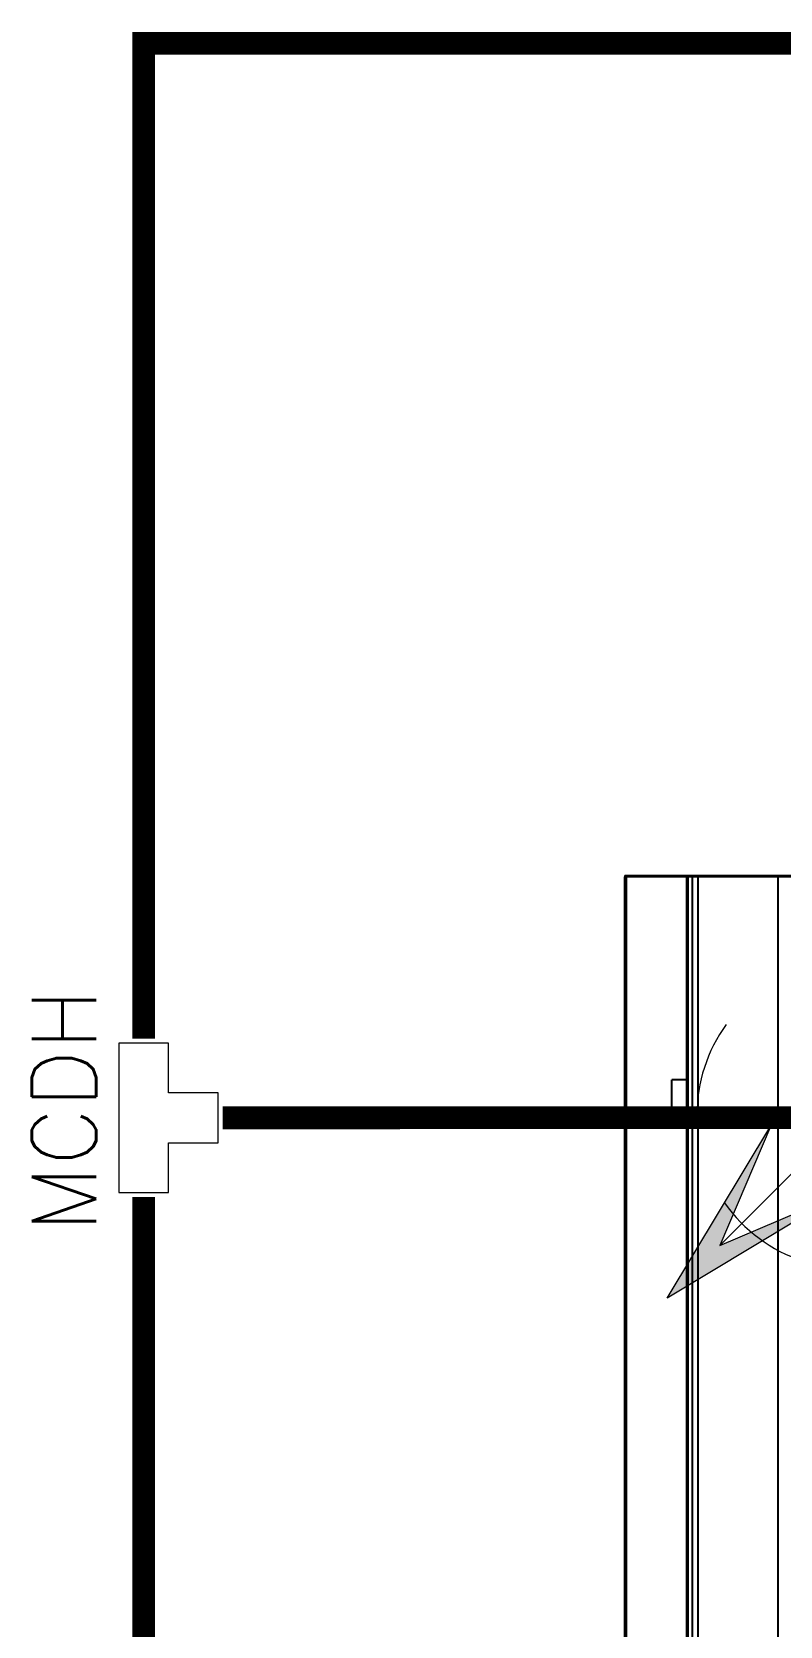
# Model space of a CAD drawing. Header units: millimetres. Extents: x -107267 to 109426, y -98906 to 83910.
# Drawn here: x 56633 to 59101, y 1064 to 6320 of the extents above; entities that cross this region are included whole.
import ezdxf
from ezdxf.enums import TextEntityAlignment as Align

# ---------------------------------------------------------------- set-up
doc = ezdxf.new("R2010")
doc.units = ezdxf.units.MM
doc.linetypes.add('ACAD_ISO12W100', pattern=[21, 12, -3, 0, -3, 0, -3])
doc.layers.add('00_m3g_spda.capt_novo', color=5, linetype='Continuous', lineweight=9)
doc.layers.add('00_m3g_spda_ater_cabo50', color=1, linetype='Continuous', lineweight=9)
for name, color, linetype in [('Top (Plan) View-Equipamento especial', 254, 'Continuous'), ('Top (Plan) View-Paredes', 254, 'Continuous'), ('Top (Plan) View-Quadro estrutural', 255, 'Continuous'), ('Top (Plan) View-Telhados', 254, 'Continuous')]:
    doc.layers.add(name, color=color, linetype=linetype)
doc.styles.add('PDR2.0', font='romans.shx', dxfattribs={"height": 2})

# ---------------------------------------------------------------- blocks, each defined once
blk = doc.blocks.new('*U24')
at = {"lineweight": 9, "style": 'PDR2.0'}
blk.add_text('MCDH', height=1.7, dxfattribs=at).set_placement((-3.015, 1.248))
at = {"color": 255, "lineweight": 0}
blk.add_wipeout([(-2.085, 0.773), (-2.085, -0.773), (-0.773, -0.773), (-0.773, -2.085), (0.773, -2.085), (0.773, -0.773), (2.085, -0.773), (2.085, 0.773)], dxfattribs=at)
at = {"lineweight": 9}
blk.add_lwpolyline([(-0.656, -0.656), (-0.656, -1.968), (0.656, -1.968), (0.656, -0.656), (1.968, -0.656), (1.968, 0.656), (0.656, 0.656), (-0.656, 0.656), (-1.968, 0.656), (-1.968, -0.656)], close=True, dxfattribs=at)
blk = doc.blocks.new('*U279')
at = {"lineweight": 9}
h = blk.add_hatch(color=256, dxfattribs=at)
h.dxf.hatch_style = 1
h.paths.add_polyline_path([(-4.834, -4.833), (-2.095, -0.287), (-3.443, -3.444), (-0.284, -2.101)])
for p, q in [((0, 0), (3.796, 3.792)), ((-3.443, -3.444), (-0.854, -0.856))]:
    blk.add_line(p, q, dxfattribs=at)
blk.add_lwpolyline([(-4.834, -4.833), (-2.095, -0.287), (-3.443, -3.444), (-0.284, -2.101)], close=True, dxfattribs=at)
for start, end in [(72, 108), (144, 180), (0, 36), (214.9534, 252), (288, 324)]:
    blk.add_arc((0, 0), 4.051, start, end, dxfattribs=at)
at = {"layer": '00_m3g_spda_ater_cabo50', "linetype": 'ACAD_ISO12W100', "ltscale": 75, "const_width": 0.375}
blk.add_lwpolyline([(0, 0), (-0.597, 0)], dxfattribs=at)
blk.add_attdef('METROS', text='', height=1.7).set_placement((-4.913, 3.845), align=Align.BOTTOM_LEFT)
at = {"color": 255, "lineweight": 0}
blk.add_wipeout([(0.24, -1.362), (0.692, -1.198), (1.059, -0.889), (1.3, -0.473), (1.383, 0), (1.3, 0.473), (1.059, 0.889), (0.692, 1.198), (0.24, 1.362), (-0.24, 1.362), (-0.692, 1.198), (-1.059, 0.889), (-1.3, 0.473), (-1.383, 0), (-1.3, -0.473), (-1.059, -0.889), (-0.692, -1.198), (-0.24, -1.362)], dxfattribs=at)
at = {"lineweight": 9}
blk.add_circle((0, 0), 1.208, dxfattribs=at)
blk = doc.blocks.new('*U243')
at = {"layer": 'Top (Plan) View-Paredes', "color": 0, "linetype": 'ByBlock', "lineweight": -2}
for p, q in [((157594.8, 164740.7), (157594.8, 164736.7)), ((157594.8, 164740.7), (162796.3, 164740.7)), ((162796.3, 164736.7), (157594.8, 164736.7)), ((162796.3, 164736.7), (162796.3, 164740.7))]:
    blk.add_line(p, q, dxfattribs=at)
blk = doc.blocks.new('*U247')
at = {"layer": 'Top (Plan) View-Paredes', "color": 0, "linetype": 'ByBlock', "lineweight": -2}
for p, q in [((157598.8, 164736.7), (157594.8, 164736.7)), ((157594.8, 141111), (157594.8, 164736.7)), ((157598.8, 164736.7), (157598.8, 141111))]:
    blk.add_line(p, q, dxfattribs=at)
blk = doc.blocks.new('*U249')
at = {"layer": 'Top (Plan) View-Telhados', "color": 0, "linetype": 'ByBlock', "lineweight": -2}
blk.add_line((158098.8, 164736.7), (158098.8, 141115), dxfattribs=at)
blk = doc.blocks.new('*U251')
at = {"layer": 'Top (Plan) View-Equipamento especial', "color": 0, "linetype": 'ByBlock', "lineweight": -2}
for p, q in [((157798.8, 164736.7), (157803.9, 164736.7)), ((157798.8, 141115), (157798.8, 164736.7)), ((157803.9, 141115), (157803.9, 164736.7)), ((157817.5, 141115), (157817.5, 164736.7)), ((157835.8, 141115), (157835.8, 164736.7))]:
    blk.add_line(p, q, dxfattribs=at)
blk = doc.blocks.new('*U257')
at = {"layer": 'Top (Plan) View-Quadro estrutural', "color": 0, "linetype": 'ByBlock', "lineweight": -2}
for p, q in [((157798.8, 164067.2), (157749.4, 164067.2)), ((157749.4, 163966.2), (157749.4, 164067.2)), ((157798.8, 163966.2), (157749.4, 163966.2))]:
    blk.add_line(p, q, dxfattribs=at)

msp = doc.modelspace()

# ---------------------------------------------------------------- linework, layer by layer
at = {"layer": '00_m3g_spda_ater_cabo50', "linetype": 'ACAD_ISO12W100', "lineweight": -2, "const_width": 75}
msp.add_lwpolyline([(57001.1, -21420.6), (72344.8, -21420.6), (72344.8, 6282.9), (57001.1, 6282.9)], close=True, dxfattribs=at)
msp.add_lwpolyline([(59333.2, 2740.4), (57261.7, 2740.3)], dxfattribs=at)

# ---------------------------------------------------------------- block references
at = {"layer": 'Top (Plan) View-Equipamento especial'}
msp.add_blockref('*U251', (-99005.4, -161202), dxfattribs=at)
at = {"layer": 'Top (Plan) View-Paredes'}
for name in ['*U243', '*U247']:
    msp.add_blockref(name, (-99005.4, -161202), dxfattribs=at)
at = {"layer": 'Top (Plan) View-Quadro estrutural'}
msp.add_blockref('*U257', (-99005.4, -161202), dxfattribs=at)
at = {"layer": 'Top (Plan) View-Telhados'}
msp.add_blockref('*U249', (-99005.4, -161202), dxfattribs=at)

# ---------------------------------------------------------------- next in the draw order: block references
at = {"layer": '00_m3g_spda.capt_novo', "xscale": 125, "yscale": 125, "zscale": 125}
msp.add_blockref('*U279', (59333.1, 2750), dxfattribs=at)
at = {"layer": '00_m3g_spda_ater_cabo50', "xscale": 125, "yscale": 125, "zscale": 125, "rotation": 90}
msp.add_blockref('*U24', (57001.1, 2740.3), dxfattribs=at)

doc.saveas('drawing.dxf')
